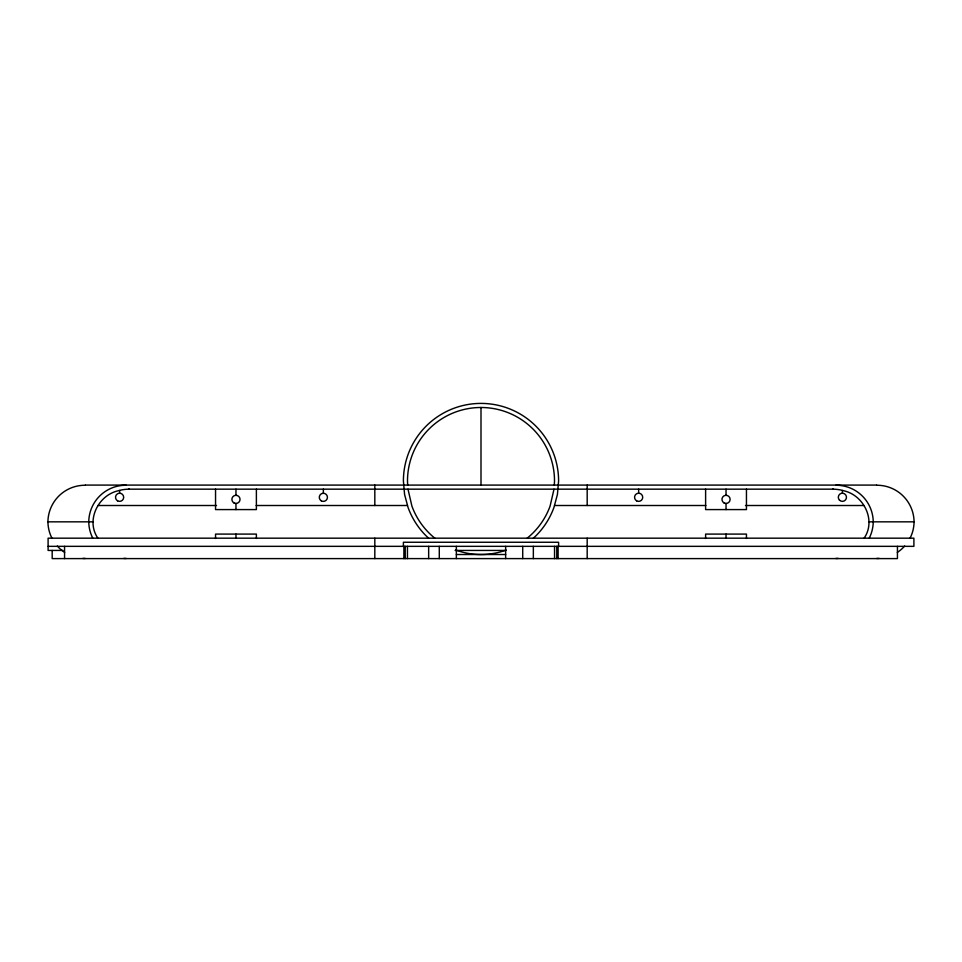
<?xml version="1.0" encoding="UTF-8"?>
<svg xmlns="http://www.w3.org/2000/svg" width="962" height="962" viewBox="0 0 962 962"><rect width="100%" height="100%" fill="white"/><g stroke="black" fill="none" stroke-linecap="round" stroke-linejoin="round"><path stroke-width="1.44" d="M554.328 485.088L554.509 481A73.509 73.509 0 0 0 481 407.491A73.509 73.509 0 0 0 407.491 481L407.672 485.088M97.896 538.179C85.714 520.743 97.896 495.658 117.677 490.897A40.043 40.043 0 0 1 129.365 489.177M832.635 489.177A40.043 40.043 0 0 1 844.323 490.897C864.104 495.658 876.286 520.743 864.104 538.179M554.004 489.165L550.084 506.144A73.509 73.509 0 0 1 528.246 537.313L527.128 538.179M533.345 538.179L535.87 535.87A77.597 77.597 0 0 0 553.92 507.539L557.419 494.48L558.597 481A77.597 77.597 0 0 0 481 403.403A77.597 77.597 0 0 0 403.403 481L404.581 494.48L408.08 507.539A77.597 77.597 0 0 0 426.13 535.87L428.655 538.179M85.353 485.088L876.647 485.088M128.583 489.165L833.417 489.165M98.184 505.507L216.51 505.507M256.157 505.507L407.443 505.507M554.557 505.507L705.843 505.507M745.49 505.507L863.816 505.507M48.1 521.837L93.025 521.837M868.975 521.837L913.9 521.837M48.1 546.344L913.9 546.344L913.9 538.179L48.1 538.179L48.1 550.432L62.831 550.432M455.11 550.432L505.964 550.432M456.349 554.509L505.651 554.509M434.872 538.179L433.754 537.313A73.509 73.509 0 0 1 411.916 506.144L407.996 489.165M897.438 546.344L897.438 558.597L52.188 558.597L52.188 550.432M842.387 490.512L842.387 493.205M746.452 489.165L746.452 509.583L705.615 509.583L705.615 489.165M746.452 538.467L746.452 534.09L705.615 534.09L705.615 538.467M726.033 489.165L726.033 495.298M726.033 503.463L726.033 509.583M726.033 534.09L726.033 537.77M638.648 489.165L638.648 493.205M587.181 485.088L587.181 505.507M587.181 538.179L587.181 558.597M558.597 546.344L558.597 542.255L403.403 542.255L403.403 546.344M558.116 546.344L558.116 558.597M556.782 546.344L556.782 558.597M554.557 546.344L554.557 558.597M533.345 546.344L533.345 558.597M522.715 546.344L522.715 558.597M505.651 546.344L505.651 558.597M481 407.491L481 485.088M456.349 546.344L456.349 558.597M439.285 546.344L439.285 558.597M428.655 546.344L428.655 558.597M407.443 546.344L407.443 558.597M405.218 546.344L405.218 558.597M403.884 546.344L403.884 558.597M374.819 485.088L374.819 505.507M374.819 538.179L374.819 558.597M323.352 489.165L323.352 493.241M256.385 489.165L256.385 509.583L215.548 509.583L215.548 489.165M256.385 538.467L256.385 534.09L215.548 534.09L215.548 538.467M235.967 489.165L235.967 495.298M235.967 503.463L235.967 509.583M235.967 534.09L235.967 537.77M119.613 490.512L119.613 493.205M64.562 546.344L64.562 558.597M85.353 485.245A37.049 37.049 0 0 0 47.92 521.837A37.049 37.049 0 0 0 51.9 538.119M85.353 558.441A37.049 37.049 0 0 1 82.924 558.381M64.67 552.392A37.049 37.049 0 0 1 57.335 546.079M126.19 485.245A37.049 37.049 0 0 0 88.757 521.837A37.049 37.049 0 0 0 92.749 538.119M126.19 558.441A37.049 37.049 0 0 1 123.773 558.381M506.144 550.084A73.509 73.509 0 0 1 455.856 550.084M876.647 485.245A37.049 37.049 0 0 1 914.08 521.837A37.049 37.049 0 0 1 910.1 538.119M904.665 546.079A37.049 37.049 0 0 1 897.33 552.392M879.076 558.381A37.049 37.049 0 0 1 876.647 558.441M835.81 485.245A37.049 37.049 0 0 1 873.243 521.837A37.049 37.049 0 0 1 869.251 538.119M838.227 558.381A37.049 37.049 0 0 1 835.81 558.441M724.001 502.91A4.088 4.088 0 0 0 730.122 499.374A4.088 4.088 0 0 0 724.001 495.839A4.088 4.088 0 0 0 724.001 502.91M233.922 502.91A4.088 4.088 0 0 0 240.043 499.374A4.088 4.088 0 0 0 233.922 495.839A4.088 4.088 0 0 0 233.922 502.91M117.568 500.829A4.088 4.088 0 0 0 123.689 497.282A4.088 4.088 0 0 0 117.568 493.746A4.088 4.088 0 0 0 117.568 500.829M839.501 500.18A4.088 4.088 0 0 0 846.332 498.34A4.088 4.088 0 0 0 841.329 493.338A4.088 4.088 0 0 0 839.501 500.18M636.603 500.829A4.088 4.088 0 0 0 642.724 497.282A4.088 4.088 0 0 0 636.603 493.746A4.088 4.088 0 0 0 636.603 500.829M321.32 500.865A4.088 4.088 0 0 0 327.441 497.33A4.088 4.088 0 0 0 321.32 493.795A4.088 4.088 0 0 0 321.32 500.865"/></g></svg>
